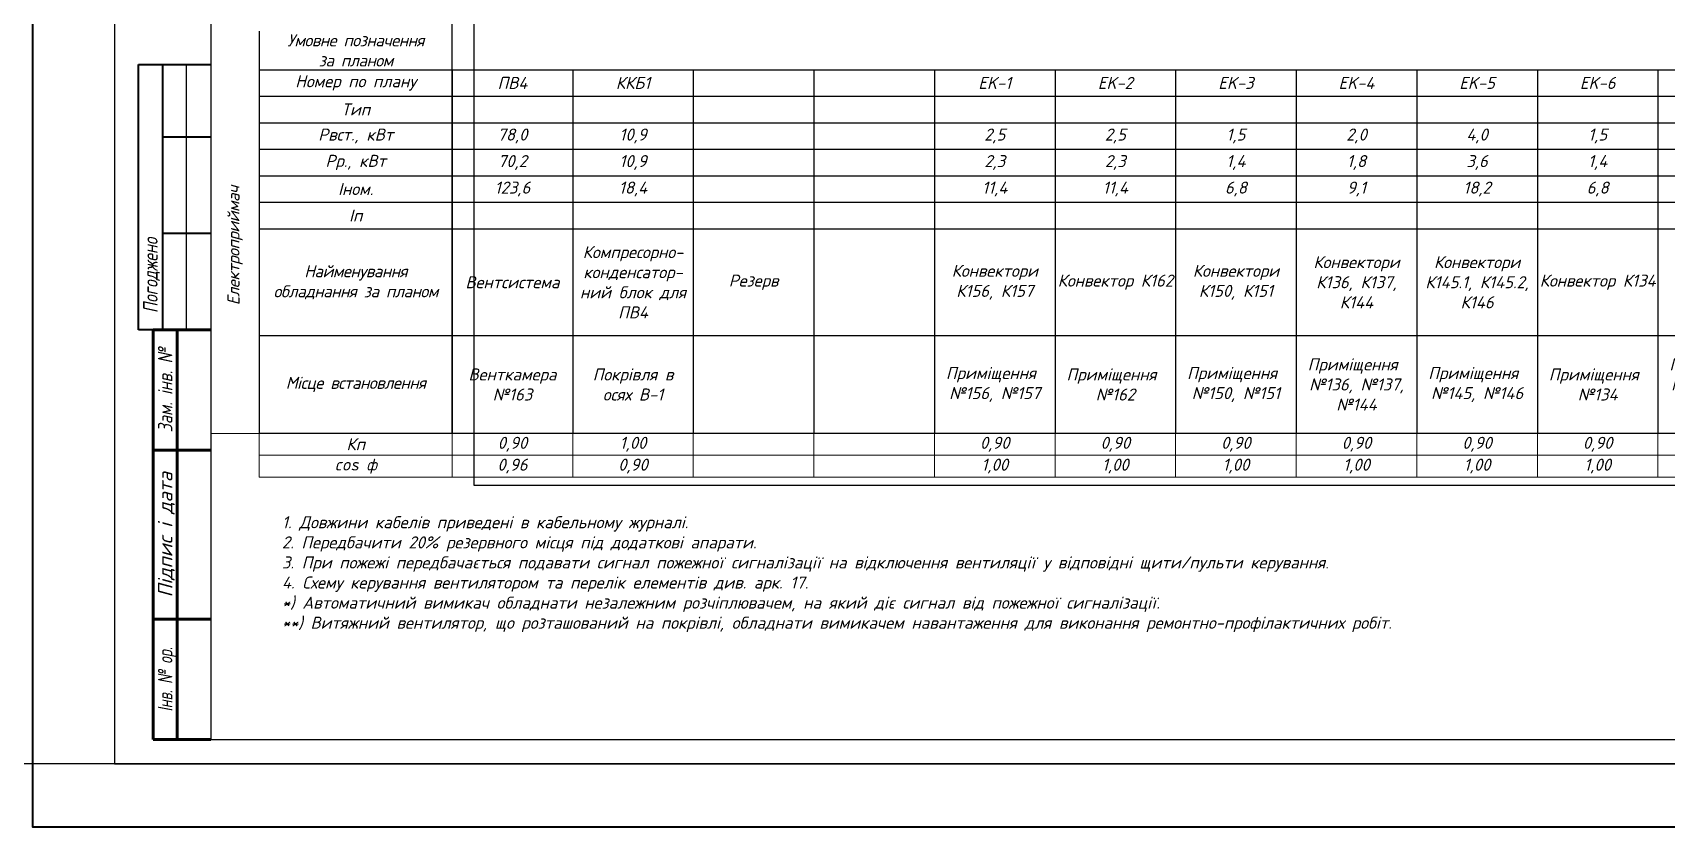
# Model space of a CAD drawing. Header units: millimetres. Extents: x -122434 to 1506205, y -201405 to 386015.
# Drawn here: x 185000 to 218871, y 153284 to 169762 of the extents above; entities that cross this region are included whole.
import ezdxf
from ezdxf.enums import TextEntityAlignment as Align

# ---------------------------------------------------------------- set-up
doc = ezdxf.new("R2010")
doc.units = ezdxf.units.MM
doc.layers.get('Defpoints').update_dxf_attribs({"color": 4})
doc.styles.add('ГОСТ 2.304', font='isocpeui.ttf')
doc.styles.add('СГЕНЕРИР_СТИЛЬ_7', font='isocpeui.ttf')

# ---------------------------------------------------------------- blocks, each defined once
blk = doc.blocks.new('*T54')
at = {"color": 0, "lineweight": -2, "transparency": 16777216}
for p, q in [((0, 0), (4000, 0)), ((0, 0), (0, -7540)), ((4000, 0), (4000, -2200)), ((9000, 0), (9000, -7540)), ((11500, 0), (11500, -7540)), ((14000, 0), (14000, -2200)), ((16500, 0), (16500, -7540)), ((19000, 0), (19000, -7540)), ((21500, 0), (21500, -7540)), ((24000, 0), (24000, -7540)), ((26500, 0), (26500, -7540)), ((29000, 0), (29000, -7540)), ((31500, 0), (31500, -7540)), ((34000, 0), (34000, -7540)), ((66500, 0), (66500, -7540)), ((69000, 0), (69000, -3300)), ((71500, 0), (71500, -3300)), ((74000, 0), (74000, -3300)), ((76500, 0), (76500, -3300)), ((79000, 0), (79000, -3300)), ((81500, 0), (81500, -3300)), ((84000, 0), (84000, -3300)), ((86500, 0), (86500, -3300)), ((89000, 0), (89000, -3300)), ((91500, 0), (91500, -3300)), ((94000, 0), (94000, -3300)), ((0, -550), (94000, -550)), ((6500, -550), (6500, -2200)), ((36500, -550), (36500, -7540)), ((39000, -550), (39000, -3300)), ((41500, -550), (41500, -7540)), ((44000, -550), (44000, -7540)), ((46500, -550), (46500, -3300)), ((49000, -550), (49000, -3300)), ((51500, -550), (51500, -3300)), ((54000, -550), (54000, -3300)), ((56500, -550), (56500, -3300)), ((59000, -550), (59000, -3300)), ((61500, -550), (61500, -3300)), ((64000, -550), (64000, -3300)), ((0, -1100), (21500, -1100)), ((24000, -1100), (94000, -1100)), ((0, -1650), (94000, -1650)), ((0, -2200), (4000, -2200)), ((11500, -2200), (34000, -2200)), ((44000, -2200), (94000, -2200)), ((0, -2750), (4000, -2750)), ((6500, -2750), (6500, -3300)), ((14000, -2750), (14000, -7540)), ((64000, -2750), (66500, -2750)), ((0, -3300), (94000, -3300)), ((4000, -3300), (4000, -7540)), ((0, -5515), (69000, -5515)), ((6500, -5515), (6500, -7540)), ((39000, -5515), (39000, -7540)), ((46500, -5515), (46500, -7540)), ((49000, -5515), (49000, -7540)), ((51500, -5515), (51500, -7540)), ((54000, -5515), (54000, -7540)), ((56500, -5515), (56500, -7540)), ((59000, -5515), (59000, -7540)), ((61500, -5515), (61500, -7540)), ((64000, -5515), (64000, -7540)), ((69000, -5515), (69000, -7540)), ((71500, -5515), (94000, -5515)), ((71500, -5515), (71500, -7540)), ((74000, -5515), (74000, -7540)), ((76500, -5515), (76500, -7540)), ((79000, -5515), (79000, -7540)), ((81500, -5515), (81500, -7540)), ((84000, -5515), (84000, -7540)), ((86500, -5515), (86500, -7540)), ((89000, -5515), (89000, -7540)), ((91500, -5515), (91500, -7540)), ((94000, -5515), (94000, -7540)), ((0, -7540), (94000, -7540))]:
    blk.add_line(p, q, dxfattribs=at)
at = {"color": 0, "linetype": 'ByBlock', "lineweight": -2, "transparency": 16777216}
for p, q in [((4000, 0), (94000, 0)), ((6500, 0), (6500, -550)), ((36500, 0), (36500, -550)), ((39000, 0), (39000, -550)), ((41500, 0), (41500, -550)), ((44000, 0), (44000, -550)), ((46500, 0), (46500, -550)), ((49000, 0), (49000, -550)), ((51500, 0), (51500, -550)), ((54000, 0), (54000, -550)), ((56500, 0), (56500, -550)), ((59000, 0), (59000, -550)), ((61500, 0), (61500, -550)), ((64000, 0), (64000, -550)), ((21500, -1100), (24000, -1100)), ((4000, -2200), (11500, -2200)), ((4000, -2200), (4000, -3300)), ((6500, -2200), (6500, -2750)), ((14000, -2200), (14000, -2750)), ((34000, -2200), (44000, -2200)), ((4000, -2750), (64000, -2750)), ((66500, -2750), (94000, -2750)), ((6500, -3300), (6500, -5515)), ((39000, -3300), (39000, -5515)), ((46500, -3300), (46500, -5515)), ((49000, -3300), (49000, -5515)), ((51500, -3300), (51500, -5515)), ((54000, -3300), (54000, -5515)), ((56500, -3300), (56500, -5515)), ((59000, -3300), (59000, -5515)), ((61500, -3300), (61500, -5515)), ((64000, -3300), (64000, -5515)), ((69000, -3300), (69000, -5515)), ((71500, -3300), (71500, -5515)), ((74000, -3300), (74000, -5515)), ((76500, -3300), (76500, -5515)), ((79000, -3300), (79000, -5515)), ((81500, -3300), (81500, -5515)), ((84000, -3300), (84000, -5515)), ((86500, -3300), (86500, -5515)), ((89000, -3300), (89000, -5515)), ((91500, -3300), (91500, -5515)), ((94000, -3300), (94000, -5515)), ((69000, -5515), (71500, -5515)), ((86500, -7540), (86500, -8447)), ((94000, -7540), (94000, -8447))]:
    blk.add_line(p, q, dxfattribs=at)
at = {"layer": 'Defpoints', "color": 8, "linetype": 'ByBlock', "lineweight": 0, "transparency": 16777216}
for p, q in [((0, -7540), (0, -8447)), ((4000, -7540), (4000, -8447)), ((6500, -7540), (6500, -8447)), ((9000, -7540), (9000, -8447)), ((11500, -7540), (11500, -8447)), ((14000, -7540), (14000, -8447)), ((16500, -7540), (16500, -8447)), ((19000, -7540), (19000, -8447)), ((21500, -7540), (21500, -8447)), ((24000, -7540), (24000, -8447)), ((26500, -7540), (26500, -8447)), ((29000, -7540), (29000, -8447)), ((31500, -7540), (31500, -8447)), ((34000, -7540), (34000, -8447)), ((36500, -7540), (36500, -8447)), ((39000, -7540), (39000, -8447)), ((41500, -7540), (41500, -8447)), ((44000, -7540), (44000, -8447)), ((46500, -7540), (46500, -8447)), ((49000, -7540), (49000, -8447)), ((51500, -7540), (51500, -8447)), ((54000, -7540), (54000, -8447)), ((56500, -7540), (56500, -8447)), ((59000, -7540), (59000, -8447)), ((61500, -7540), (61500, -8447)), ((64000, -7540), (64000, -8447)), ((66500, -7540), (66500, -8447)), ((69000, -7540), (69000, -8447)), ((71500, -7540), (71500, -8447)), ((74000, -7540), (74000, -8447)), ((76500, -7540), (76500, -8447)), ((79000, -7540), (79000, -8447)), ((81500, -7540), (81500, -8447)), ((84000, -7540), (84000, -8447)), ((89000, -7540), (89000, -8447)), ((91500, -7540), (91500, -8447)), ((0, -7994), (94000, -7994)), ((0, -8447), (94000, -8447))]:
    blk.add_line(p, q, dxfattribs=at)
at = {"color": 0, "transparency": 16777216, "char_height": 250, "attachment_point": 5, "style": 'ГОСТ 2.304'}
for s, insert, width in [('Номер по плану', (2000, -275), 3880), ('ПВ4', (5250, -275), 2380), ('ККБ1', (7750, -275), 2380), ('EK-1', (15250, -275), 2380), ('EK-2', (17750, -275), 2380), ('EK-3', (20250, -275), 2380), ('EK-4', (22750, -275), 2380), ('EK-5', (25250, -275), 2380), ('EK-6', (27750, -275), 2380), ('EK-7', (30250, -275), 2380), ('EK-8', (32750, -275), 2380), ('А1', (37750, -275), 2380), ('А2', (40250, -275), 2380), ('К1', (45250, -275), 2380), ('К2', (47750, -275), 2380), ('К3', (50250, -275), 2380), ('К4', (52750, -275), 2380), ('К5', (55250, -275), 2380), ('К6', (57750, -275), 2380), ('К8', (60250, -275), 2380), ('К8А', (62750, -275), 2380), ('В2', (67750, -275), 2380), ('В2.1', (70250, -275), 2380), ('В3', (72750, -275), 2380), ('В5', (75250, -275), 2380), ('В7', (77750, -275), 2380), ('В8', (80250, -275), 2380), ('В9', (82750, -275), 2380), ('В6', (85250, -275), 2380), ('В10', (87750, -275), 2380), ('В11', (90250, -275), 2380), ('В8.1', (92750, -275), 2380), ('Тип', (2000, -825), 3880), ('Рвст., кВт', (2000, -1375), 3880), ('78,0', (5250, -1375), 2380), ('10,9', (7750, -1375), 2380), ('2,5', (15250, -1375), 2380), ('2,5', (17750, -1375), 2380), ('1,5', (20250, -1375), 2380), ('2,0', (22750, -1375), 2380), ('4,0', (25250, -1375), 2380), ('1,5', (27750, -1375), 2380), ('3,5', (30250, -1375), 2380), ('2,5', (32750, -1375), 2380), ('15,0', (37750, -1375), 2380), ('15,0', (40250, -1375), 2380), ('1,0', (45250, -1375), 2380), ('1,0', (47750, -1375), 2380), ('1,0', (50250, -1375), 2380), ('1,0', (52750, -1375), 2380), ('1,0', (55250, -1375), 2380), ('1,0', (57750, -1375), 2380), ('1,5', (60250, -1375), 2380), ('1,5', (62750, -1375), 2380), ('0,3', (67750, -1375), 2380), ('0,3', (70250, -1375), 2380), ('0,05', (72750, -1375), 2380), ('0,12', (75250, -1375), 2380), ('0,8', (77750, -1375), 2380), ('0,8', (80250, -1375), 2380), ('0,8', (82750, -1375), 2380), ('0,2', (85250, -1375), 2380), ('0,02', (87750, -1375), 2380), ('0,3', (90250, -1375), 2380), ('0,8', (92750, -1375), 2380), ('Рр., кВт', (2000, -1925), 3880), ('70,2', (5250, -1925), 2380), ('10,9', (7750, -1925), 2380), ('2,3', (15250, -1925), 2380), ('2,3', (17750, -1925), 2380), ('1,4', (20250, -1925), 2380), ('1,8', (22750, -1925), 2380), ('3,6', (25250, -1925), 2380), ('1,4', (27750, -1925), 2380), ('3,2', (30250, -1925), 2380), ('2,3', (32750, -1925), 2380), ('13,5', (37750, -1925), 2380), ('13,5', (40250, -1925), 2380), ('0,9', (45250, -1925), 2380), ('0,9', (47750, -1925), 2380), ('0,9', (50250, -1925), 2380), ('0,9', (52750, -1925), 2380), ('0,9', (55250, -1925), 2380), ('0,9', (57750, -1925), 2380), ('1,4', (60250, -1925), 2380), ('1,4', (62750, -1925), 2380), ('0,2', (67750, -1925), 2380), ('0,2', (70250, -1925), 2380), ('0,04', (72750, -1925), 2380), ('0,08', (75250, -1925), 2380), ('0,5', (77750, -1925), 2380), ('0,5', (80250, -1925), 2380), ('0,5', (82750, -1925), 2380), ('0,14', (85250, -1925), 2380), ('0,01', (87750, -1925), 2380), ('0,2', (90250, -1925), 2380), ('0,5', (92750, -1925), 2380), ('Іном.', (2000, -2475), 3880), ('123,6', (5250, -2475), 2380), ('18,4', (7750, -2475), 2380), ('11,4', (15250, -2475), 2380), ('11,4', (17750, -2475), 2380), ('6,8', (20250, -2475), 2380), ('9,1', (22750, -2475), 2380), ('18,2', (25250, -2475), 2380), ('6,8', (27750, -2475), 2380), ('15,9', (30250, -2475), 2380), ('11,4', (32750, -2475), 2380), ('23,8', (37750, -2475), 2380), ('23,8', (40250, -2475), 2380), ('5,1', (45250, -2475), 2380), ('5,1', (47750, -2475), 2380), ('5,1', (50250, -2475), 2380), ('5,1', (52750, -2475), 2380), ('5,1', (55250, -2475), 2380), ('5,1', (57750, -2475), 2380), ('7,6', (60250, -2475), 2380), ('7,6', (62750, -2475), 2380), ('1,8', (67750, -2475), 2380), ('1,8', (70250, -2475), 2380), ('0,3', (72750, -2475), 2380), ('0,7', (75250, -2475), 2380), ('4,7', (77750, -2475), 2380), ('4,7', (80250, -2475), 2380), ('4,7', (82750, -2475), 2380), ('1,2', (85250, -2475), 2380), ('0,1', (87750, -2475), 2380), ('1,8', (90250, -2475), 2380), ('4,7', (92750, -2475), 2380), ('Іп', (2000, -3025), 3880), ('Компресорно- конденсатор- ний блок для ПВ4', (7750, -4408), 2380), ('Кондиціонер К1      (зовнішній блок)', (45250, -4408), 2380), ('Кондиціонер К2    (зовнішній блок)', (47750, -4408), 2380), ('Кондиціонер К3     (зовнішній блок)', (50250, -4408), 2380), ('Кондиціонер К4    (зовнішній блок)', (52750, -4408), 2380), ('Кондиціонер К5    (зовнішній блок)', (55250, -4408), 2380), ('Кондиціонер К6    (зовнішній блок)', (57750, -4408), 2380), ('Кондиціонер К8     (зовнішній блок)', (60250, -4408), 2380), ('Кондиціонер К8А   (зовнішній блок)', (62750, -4408), 2380), ('{\\T0.95;\\C7;Найменування обладнання за планом}', (2000, -4408), 3880), ('Конвектори {\\C256;К156, К157}', (15250, -4408), 2380), ('Конвектори К150, К151', (20250, -4408), 2380), ('Конвектори К136, К137, К144', (22750, -4408), 2380), ('Конвектори К145.1, К145.2, К146', (25250, -4408), 2380), ('Конвектор К102, К106, К107', (30250, -4408), 2380), ('Відключення обладнання при пожежі', (35250, -4408), 2380), ('Тепловенти- лятор А1', (37750, -4408), 2380), ('Тепловенти- лятор А2', (40250, -4408), 2380), ('Вентсистема', (5250, -4408), 2380), ('Резерв', (10250, -4408), 2380), ('Конвектор К162', (17750, -4408), 2380), ('Конвектор К134', (27750, -4408), 2380), ('Конвектор К163', (32750, -4408), 2380), ('Резерв', (42750, -4408), 2380), ('Резерв', (65250, -4408), 2380), ('Вентилятор', (67750, -4408), 2380), ('Вентилятор', (70250, -4408), 2380), ('Вентилятор', (72750, -4408), 2380), ('Вентилятор', (75250, -4408), 2380), ('Вентилятор', (77750, -4408), 2380), ('Вентилятор', (80250, -4408), 2380), ('Вентилятор', (82750, -4408), 2380), ('Вентилятор', (85250, -4408), 2380), ('Вентилятор', (87750, -4408), 2380), ('Вентилятор', (90250, -4408), 2380), ('Вентилятор', (92750, -4408), 2380), ('Приміщення  №136, №137, №144', (22750, -6528), 2380), ('Приміщення  №102, №106, №107', (30250, -6528), 2380), ('{\\T0.95;\\C7;Місце встановлення}', (2000, -6528), 3880), ('Венткамера №163', (5250, -6528), 2380), ('Покрівля в осях В-1', (7750, -6528), 2380), ('Приміщення  №156, №157', (15250, -6528), 2380), ('Приміщення  №162', (17750, -6528), 2380), ('Приміщення  №150, №151', (20250, -6528), 2380), ('Приміщення  №145, №146', (25250, -6528), 2380), ('Приміщення  №134', (27750, -6528), 2380), ('Приміщення  №163', (32750, -6528), 2380), ('Приміщення №102', (37750, -6528), 2380), ('Приміщення №152', (40250, -6528), 2380), ('Покрівля в осях В-1', (45250, -6528), 2380), ('Покрівля в осях В-1', (47750, -6528), 2380), ('Покрівля в осях В-1', (50250, -6528), 2380), ('Покрівля в осях Д-1', (52750, -6528), 2380), ('Покрівля в осях Д-1', (55250, -6528), 2380), ('Покрівля в осях А-3', (57750, -6528), 2380), ('Покрівля в осях В-1', (60250, -6528), 2380), ('Покрівля в осях В-1', (62750, -6528), 2380), ('Покрівля в осях Г-5', (67750, -6528), 2380), ('Покрівля в осях Г-5', (70250, -6528), 2380), ('Покрівля в осях Ж-3', (72750, -6528), 2380), ('Покрівля в осях А-3', (75250, -6528), 2380), ('Покрівля в осях Ж-3', (77750, -6528), 2380), ('Покрівля в осях А-3', (80250, -6528), 2380), ('Покрівля в осях Ж-3', (82750, -6528), 2380), ('Приміщення №129', (85250, -6528), 2380), ('Електро- щитова №161', (87750, -6528), 2380), ('Компресорна №162', (90250, -6528), 2380), ('Покрівля в осях А-3', (92750, -6528), 2380)]:
    blk.add_mtext(s, dxfattribs=dict(at, insert=insert, width=width))
at = {"color": 7, "true_color": 0xffffff, "transparency": 16777216, "char_height": 250, "attachment_point": 5, "style": 'ГОСТ 2.304'}
for s, insert, width in [('Кп', (2000, -7767), 3880), ('0,90', (5250, -7767), 2380), ('1,00', (7750, -7767), 2380), ('0,90', (15250, -7767), 2380), ('0,90', (17750, -7767), 2380), ('0,90', (20250, -7767), 2380), ('0,90', (22750, -7767), 2380), ('0,90', (25250, -7767), 2380), ('0,90', (27750, -7767), 2380), ('0,90', (30250, -7767), 2380), ('0,90', (32750, -7767), 2380), ('0,90', (37750, -7767), 2380), ('0,90', (40250, -7767), 2380), ('1,00', (42750, -7767), 2380), ('0,90', (45250, -7767), 2380), ('0,90', (47750, -7767), 2380), ('0,90', (50250, -7767), 2380), ('0,90', (52750, -7767), 2380), ('0,90', (55250, -7767), 2380), ('0,90', (57750, -7767), 2380), ('0,90', (60250, -7767), 2380), ('0,90', (62750, -7767), 2380), ('0,00', (65250, -7767), 2380), ('0,70', (67750, -7767), 2380), ('0,70', (70250, -7767), 2380), ('0,70', (72750, -7767), 2380), ('0,70', (75250, -7767), 2380), ('0,70', (77750, -7767), 2380), ('0,70', (80250, -7767), 2380), ('0,70', (82750, -7767), 2380), ('0,70', (85250, -7767), 2380), ('0,70', (87750, -7767), 2380), ('0,70', (90250, -7767), 2380), ('0,70', (92750, -7767), 2380), ('cos ф', (2000, -8220), 3880), ('0,96', (5250, -8220), 2380), ('0,90', (7750, -8220), 2380), ('1,00', (15250, -8220), 2380), ('1,00', (17750, -8220), 2380), ('1,00', (20250, -8220), 2380), ('1,00', (22750, -8220), 2380), ('1,00', (25250, -8220), 2380), ('1,00', (27750, -8220), 2380), ('1,00', (30250, -8220), 2380), ('1,00', (32750, -8220), 2380), ('0,96', (37750, -8220), 2380), ('0,96', (40250, -8220), 2380), ('0,90', (42750, -8220), 2380), ('0,90', (45250, -8220), 2380), ('0,90', (47750, -8220), 2380), ('0,90', (50250, -8220), 2380), ('0,90', (52750, -8220), 2380), ('0,90', (55250, -8220), 2380), ('0,90', (57750, -8220), 2380), ('0,90', (60250, -8220), 2380), ('0,90', (62750, -8220), 2380), ('0,00', (65250, -8220), 2380), ('0,75', (67750, -8220), 2380), ('0,75', (70250, -8220), 2380), ('0,75', (72750, -8220), 2380), ('0,75', (75250, -8220), 2380), ('0,75', (77750, -8220), 2380), ('0,75', (80250, -8220), 2380), ('0,75', (82750, -8220), 2380), ('0,75', (85250, -8220), 2380), ('0,75', (87750, -8220), 2380), ('0,75', (90250, -8220), 2380), ('0,75', (92750, -8220), 2380)]:
    blk.add_mtext(s, dxfattribs=dict(at, insert=insert, width=width))
blk = doc.blocks.new('Рамка А4х5')
at = {"lineweight": 40}
for p, q in [((4.94, 90), (4.94, 145)), ((4.94, 145), (19.94, 145)), ((9.94, 145), (9.94, 90)), ((9.94, 130), (19.94, 130)), ((9.94, 110), (19.94, 110)), ((19.94, 90), (4.94, 90))]:
    blk.add_line(p, q, dxfattribs=at)
at = {"lineweight": 25}
blk.add_line((14.94, 90), (14.94, 145), dxfattribs=at)
at = {"linetype": 'Continuous', "lineweight": 60}
for p, q in [((8, 5), (8, 90)), ((8, 90), (20, 90)), ((13, 5), (13, 90)), ((8, 65), (20, 65)), ((8, 30), (20, 30)), ((20, 5), (8, 5))]:
    blk.add_line(p, q, dxfattribs=at)
at = {"lineweight": 30, "ltscale": 100}
blk.add_lwpolyline([(20, 5), (1045, 5), (1045, 292), (20, 292)], close=True, dxfattribs=at)
at = {"layer": 'Defpoints', "ltscale": 100}
blk.add_lwpolyline([(0, 0), (1050, 0), (1050, 297), (0, 297)], close=True, dxfattribs=at)
at = {"linetype": 'Continuous', "lineweight": 25, "style": 'СГЕНЕРИР_СТИЛЬ_7'}
for s, width, p in [('Погоджено', 0.8, (7.44, 101.27)), ('Зам. інв. №', 0.8, (10.5, 77.5)), ('Інв. № ор.', 0.7, (10.5, 17.5))]:
    blk.add_text(s, height=3, rotation=90, dxfattribs=dict(at, width=width)).set_placement(p, align=Align.MIDDLE_CENTER)
blk.add_text('Підпис і дата', height=3, rotation=90, dxfattribs=at).set_placement((10.5, 47.5), align=Align.MIDDLE_CENTER)

msp = doc.modelspace()

# ---------------------------------------------------------------- linework, layer by layer
at = {"color": 7, "ltscale": 300}
for p, q in [((188697, 183092), (188697, 161452)), ((193697, 161452), (193697, 183092)), ((189697, 169795), (189697, 168995)), ((188697, 161452), (189697, 161455))]:
    msp.add_line(p, q, dxfattribs=at)
msp.add_xline((1302, 154602), (-1, 0))
at = {"color": 6, "lineweight": 40}
msp.add_lwpolyline([(185000, 185011), (295146, 185011), (295146, 153284), (185000, 153284)], close=True, dxfattribs=at)
at = {"layer": 'Defpoints', "color": 5}
msp.add_lwpolyline([(194156, 179100), (285253, 179100), (285253, 160371), (194156, 160371)], close=True, dxfattribs=at)

# ---------------------------------------------------------------- block references
at = {"xscale": 100, "yscale": 100, "zscale": 100}
msp.add_blockref('Рамка А4х5', (186697, 154602), dxfattribs=at)
msp.add_blockref('*T54', (189697, 168995))

# ---------------------------------------------------------------- texts
at = {"color": 7, "linetype": 'Continuous', "insert": (191697, 169395), "char_height": 250, "width": 4000, "attachment_point": 5, "style": 'ГОСТ 2.304'}
msp.add_mtext('{\\T0.95;Умовне позначення \\Pза планом}', dxfattribs=at)
at = {"color": 7, "linetype": 'Continuous', "insert": (189197, 165345), "char_height": 250, "width": 8900, "attachment_point": 5, "rotation": 90, "line_spacing_factor": 0.72, "style": 'ГОСТ 2.304'}
msp.add_mtext('{\\T0.95;Електроприймач}', dxfattribs=at)
at = {"lineweight": 15, "insert": (190168, 159735, 0), "char_height": 250, "width": 28432.35, "attachment_point": 1, "style": 'ГОСТ 2.304'}
msp.add_mtext('{\\C7;1. Довжини кабелів приведені в кабельному журналі}.\\P{\\C7;2. Передбачити 20% резервного місця під додаткові апарати.\\P}3. При пожежі передбачається подавати сигнал пожежної сигналізації на відключення вентиляції у відповідні щити/пульти керуван{\\C7;ня.\\P4. Схему керування вентилятором та перелік елементів див. арк. 17.\\C1;\\P\\C7;*) }Автоматичний вимикач обладнати незалежним розчіплювачем, на який діє сигнал від пожежної сигналізації.\\P**) Витяжний вентилятор, що розташований на покрівлі, обладнати вимикачем навантаження для виконання ремонтно-профілактичних робіт.', dxfattribs=at)

doc.saveas('drawing.dxf')
